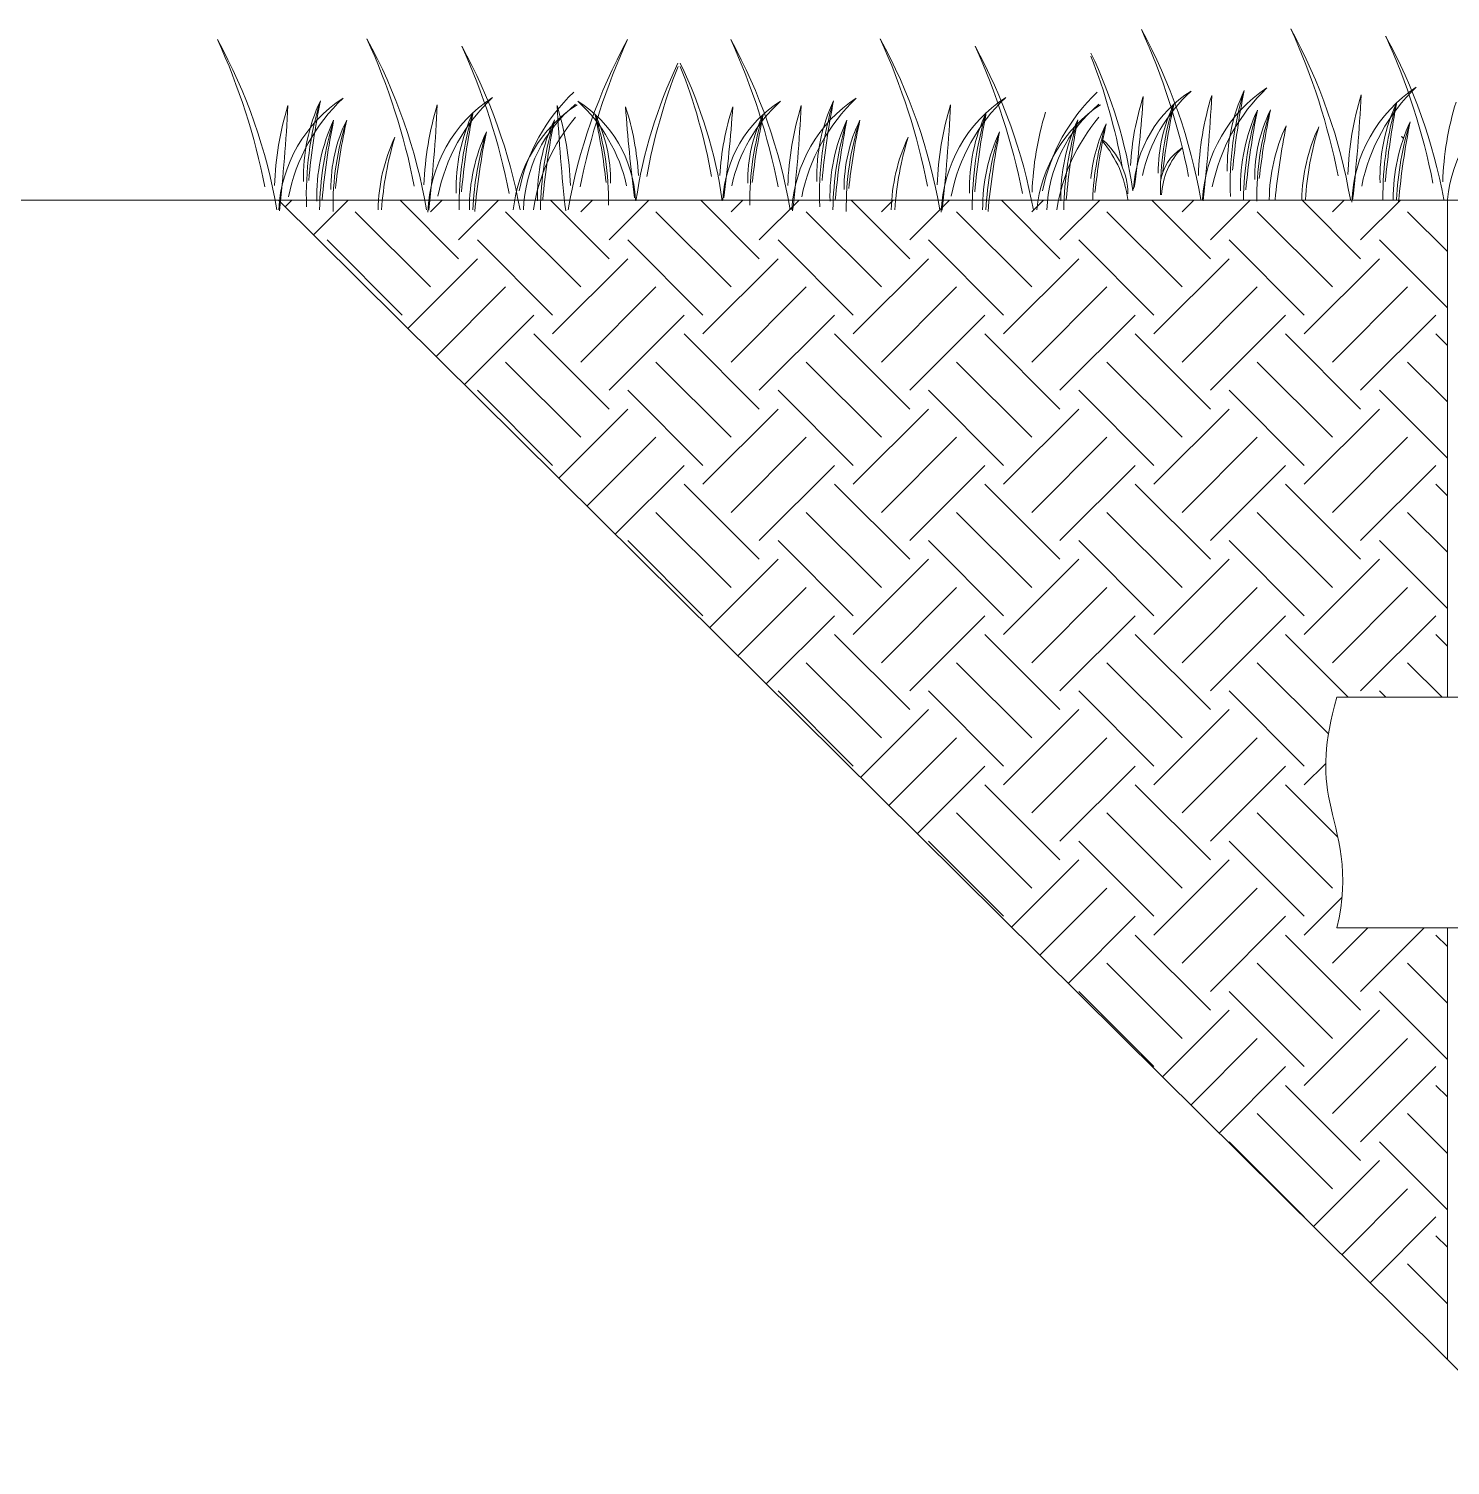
# Model space of a CAD drawing. Header units: millimetres. Extents: x 6388 to 10588, y 8 to 2978.
# Drawn here: x 7478 to 8019, y 618 to 1165 of the extents above; entities that cross this region are included whole.
import ezdxf

# ---------------------------------------------------------------- set-up
doc = ezdxf.new("R2010")
doc.units = ezdxf.units.MM

msp = doc.modelspace()

# ---------------------------------------------------------------- linework, layer by layer
at = {"lineweight": 5}
for p, q in [((7208.58, 1099.89), (9233.23, 1099.89)), ((8058.66, 617.92), (7572.72, 1099.89)), ((8018.02, 1099.89), (8173.92, 1099.89)), ((8018.02, 910.5), (8018.02, 1099.89)), ((8247.43, 910.5), (7975.89, 910.5)), ((7975.89, 822.66), (8247.43, 822.66)), ((8018.02, 658.22), (8018.02, 822.66))]:
    msp.add_line(p, q, dxfattribs=at)
at = {"linetype": 'Continuous', "lineweight": 5}
for p, q in [((7575.29, 1097.34), (7577.84, 1099.89)), ((7586.07, 1086.65), (7599.31, 1099.89)), ((7630.68, 1066.83), (7602.04, 1095.46)), ((7641.41, 1077.57), (7619.09, 1099.89)), ((7630.68, 1095.46), (7635.1, 1099.89)), ((7641.41, 1084.73), (7656.58, 1099.89)), ((7687.94, 1066.83), (7659.31, 1095.46)), ((7698.68, 1077.57), (7676.35, 1099.89)), ((7687.94, 1095.46), (7692.37, 1099.89)), ((7698.68, 1084.73), (7713.84, 1099.89)), ((7745.21, 1066.83), (7716.57, 1095.46)), ((7755.94, 1077.57), (7733.62, 1099.89)), ((7745.21, 1095.46), (7749.63, 1099.89)), ((7755.94, 1084.73), (7771.11, 1099.89)), ((7802.47, 1066.83), (7773.84, 1095.46)), ((7813.21, 1077.57), (7790.88, 1099.89)), ((7802.47, 1095.46), (7806.9, 1099.89)), ((7813.21, 1084.73), (7828.37, 1099.89)), ((7859.73, 1066.83), (7831.1, 1095.46)), ((7870.47, 1077.57), (7848.15, 1099.89)), ((7859.73, 1095.46), (7864.16, 1099.89)), ((7870.47, 1084.73), (7885.64, 1099.89)), ((7917, 1066.83), (7888.37, 1095.46)), ((7927.74, 1077.57), (7905.41, 1099.89)), ((7917, 1095.46), (7921.43, 1099.89)), ((7927.74, 1084.73), (7942.9, 1099.89)), ((7974.26, 1066.83), (7945.63, 1095.46)), ((7985, 1077.57), (7962.68, 1099.89)), ((7974.26, 1095.46), (7978.69, 1099.89)), ((7985, 1084.73), (8000.17, 1099.89)), ((8018.02, 1080.34), (8002.9, 1095.46)), ((7619.94, 1056.1), (7591.31, 1084.73)), ((7677.2, 1056.1), (7648.57, 1084.73)), ((7734.47, 1056.1), (7705.84, 1084.73)), ((7791.73, 1056.1), (7763.1, 1084.73)), ((7849, 1056.1), (7820.37, 1084.73)), ((7906.26, 1056.1), (7877.63, 1084.73)), ((7963.53, 1056.1), (7934.89, 1084.73)), ((8018.02, 1058.86), (7992.16, 1084.73)), ((7622.01, 1051), (7648.57, 1077.57)), ((7677.2, 1048.94), (7705.84, 1077.57)), ((7734.47, 1048.94), (7763.1, 1077.57)), ((7791.73, 1048.94), (7820.37, 1077.57)), ((7849, 1048.94), (7877.63, 1077.57)), ((7906.26, 1048.94), (7934.89, 1077.57)), ((7963.53, 1048.94), (7992.16, 1077.57)), ((7632.79, 1040.31), (7659.31, 1066.83)), ((7687.94, 1038.2), (7716.57, 1066.83)), ((7745.21, 1038.2), (7773.84, 1066.83)), ((7802.47, 1038.2), (7831.1, 1066.83)), ((7859.73, 1038.2), (7888.37, 1066.83)), ((7917, 1038.2), (7945.63, 1066.83)), ((7974.26, 1038.2), (8002.9, 1066.83)), ((7643.57, 1029.62), (7670.05, 1056.1)), ((7698.68, 1027.46), (7727.31, 1056.1)), ((7755.94, 1027.46), (7784.57, 1056.1)), ((7813.21, 1027.46), (7841.84, 1056.1)), ((7870.47, 1027.46), (7899.1, 1056.1)), ((7927.74, 1027.46), (7956.37, 1056.1)), ((7985, 1027.46), (8013.63, 1056.1)), ((7698.68, 1020.3), (7670.05, 1048.94)), ((7755.94, 1020.3), (7727.31, 1048.94)), ((7813.21, 1020.3), (7784.57, 1048.94)), ((7870.47, 1020.3), (7841.84, 1048.94)), ((7927.74, 1020.3), (7899.1, 1048.94)), ((7985, 1020.3), (7956.37, 1048.94)), ((8018.02, 1044.55), (8013.63, 1048.94)), ((7687.94, 1009.57), (7659.31, 1038.2)), ((7745.21, 1009.57), (7716.57, 1038.2)), ((7802.47, 1009.57), (7773.84, 1038.2)), ((7859.73, 1009.57), (7831.1, 1038.2)), ((7917, 1009.57), (7888.37, 1038.2)), ((7974.26, 1009.57), (7945.63, 1038.2)), ((8018.02, 1023.07), (8002.9, 1038.2)), ((7677.2, 998.83), (7648.57, 1027.46)), ((7734.47, 998.83), (7705.84, 1027.46)), ((7791.73, 998.83), (7763.1, 1027.46)), ((7849, 998.83), (7820.37, 1027.46)), ((7906.26, 998.83), (7877.63, 1027.46)), ((7963.53, 998.83), (7934.89, 1027.46)), ((8018.02, 1001.6), (7992.16, 1027.46)), ((7679.51, 993.97), (7705.84, 1020.3)), ((7734.47, 991.67), (7763.1, 1020.3)), ((7791.73, 991.67), (7820.37, 1020.3)), ((7849, 991.67), (7877.63, 1020.3)), ((7906.26, 991.67), (7934.89, 1020.3)), ((7963.53, 991.67), (7992.16, 1020.3)), ((7690.29, 983.28), (7716.57, 1009.57)), ((7745.21, 980.94), (7773.84, 1009.57)), ((7802.47, 980.94), (7831.1, 1009.57)), ((7859.73, 980.94), (7888.37, 1009.57)), ((7917, 980.94), (7945.63, 1009.57)), ((7974.26, 980.94), (8002.9, 1009.57)), ((7701.07, 972.59), (7727.31, 998.83)), ((7755.94, 970.2), (7784.57, 998.83)), ((7813.21, 970.2), (7841.84, 998.83)), ((7870.47, 970.2), (7899.1, 998.83)), ((7927.74, 970.2), (7956.37, 998.83)), ((7985, 970.2), (8013.63, 998.83)), ((7755.94, 963.04), (7727.31, 991.67)), ((7813.21, 963.04), (7784.57, 991.67)), ((7870.47, 963.04), (7841.84, 991.67)), ((7927.74, 963.04), (7899.1, 991.67)), ((7985, 963.04), (7956.37, 991.67)), ((8018.02, 987.28), (8013.63, 991.67)), ((7745.21, 952.3), (7716.57, 980.94)), ((7802.47, 952.3), (7773.84, 980.94)), ((7859.73, 952.3), (7831.1, 980.94)), ((7917, 952.3), (7888.37, 980.94)), ((7974.26, 952.3), (7945.63, 980.94)), ((8018.02, 965.81), (8002.9, 980.94)), ((7734.47, 941.57), (7705.84, 970.2)), ((7791.73, 941.57), (7763.1, 970.2)), ((7849, 941.57), (7820.37, 970.2)), ((7906.26, 941.57), (7877.63, 970.2)), ((7963.53, 941.57), (7934.89, 970.2)), ((8018.02, 944.33), (7992.16, 970.2)), ((7737.01, 936.95), (7763.1, 963.04)), ((7791.73, 934.41), (7820.37, 963.04)), ((7849, 934.41), (7877.63, 963.04)), ((7906.26, 934.41), (7934.89, 963.04)), ((7963.53, 934.41), (7992.16, 963.04)), ((7747.79, 926.25), (7773.84, 952.3)), ((7802.47, 923.67), (7831.1, 952.3)), ((7859.73, 923.67), (7888.37, 952.3)), ((7917, 923.67), (7945.63, 952.3)), ((7974.26, 923.67), (8002.9, 952.3)), ((7758.57, 915.56), (7784.57, 941.57)), ((7813.21, 912.93), (7841.84, 941.57)), ((7870.47, 912.93), (7899.1, 941.57)), ((7927.74, 912.93), (7956.37, 941.57)), ((7985, 912.93), (8013.63, 941.57)), ((7813.21, 905.78), (7784.57, 934.41)), ((7870.47, 905.78), (7841.84, 934.41)), ((7927.74, 905.78), (7899.1, 934.41)), ((7980.27, 910.5), (7956.37, 934.41)), ((8018.02, 930.02), (8013.63, 934.41)), ((7802.47, 895.04), (7773.84, 923.67)), ((7859.73, 895.04), (7831.1, 923.67)), ((7917, 895.04), (7888.37, 923.67)), ((7972.75, 896.55), (7945.63, 923.67)), ((8016.06, 910.5), (8002.9, 923.67)), ((7791.73, 884.3), (7763.1, 912.93)), ((7849, 884.3), (7820.37, 912.93)), ((7906.26, 884.3), (7877.63, 912.93)), ((7963.53, 884.3), (7934.89, 912.93)), ((7994.59, 910.5), (7992.16, 912.93)), ((7794.51, 879.92), (7820.37, 905.78)), ((7849, 877.14), (7877.63, 905.78)), ((7906.26, 877.14), (7934.89, 905.78)), ((7805.29, 869.22), (7831.1, 895.04)), ((7859.73, 866.41), (7888.37, 895.04)), ((7917, 866.41), (7945.63, 895.04)), ((7816.07, 858.53), (7841.84, 884.3)), ((7870.47, 855.67), (7899.1, 884.3)), ((7927.74, 855.67), (7956.37, 884.3)), ((7963.53, 877.14), (7971.7, 885.32)), ((7870.47, 848.51), (7841.84, 877.14)), ((7927.74, 848.51), (7899.1, 877.14)), ((7976.28, 857.23), (7956.37, 877.14)), ((7859.73, 837.77), (7831.1, 866.41)), ((7917, 837.77), (7888.37, 866.41)), ((7974.26, 837.77), (7945.63, 866.41)), ((7849, 827.04), (7820.37, 855.67)), ((7906.26, 827.04), (7877.63, 855.67)), ((7963.53, 827.04), (7934.89, 855.67)), ((7852, 822.89), (7877.63, 848.51)), ((7906.26, 819.88), (7934.89, 848.51)), ((7862.79, 812.19), (7888.37, 837.77)), ((7917, 809.14), (7945.63, 837.77)), ((7963.53, 819.88), (7977.94, 834.29)), ((7873.57, 801.5), (7899.1, 827.04)), ((7927.74, 798.4), (7956.37, 827.04)), ((7974.26, 809.14), (7987.78, 822.66)), ((7985, 798.4), (8009.25, 822.66)), ((7927.74, 791.25), (7899.1, 819.88)), ((7985, 791.25), (7956.37, 819.88)), ((8018.02, 815.49), (8013.63, 819.88)), ((7917, 780.51), (7888.37, 809.14)), ((7974.26, 780.51), (7945.63, 809.14)), ((8018.02, 794.01), (8002.9, 809.14)), ((7906.26, 769.77), (7877.63, 798.4)), ((7963.53, 769.77), (7934.89, 798.4)), ((8018.02, 772.54), (7992.16, 798.4)), ((7909.5, 765.86), (7934.89, 791.25)), ((7963.53, 762.61), (7992.16, 791.25)), ((7920.29, 755.16), (7945.63, 780.51)), ((7974.26, 751.88), (8002.9, 780.51)), ((7931.07, 744.47), (7956.37, 769.77)), ((7985, 741.14), (8013.63, 769.77)), ((7985, 733.98), (7956.37, 762.61)), ((8018.02, 758.22), (8013.63, 762.61)), ((7974.26, 723.24), (7945.63, 751.88)), ((8018.02, 736.75), (8002.9, 751.88)), ((7963.53, 712.51), (7934.89, 741.14)), ((8018.02, 715.27), (7992.16, 741.14)), ((7967, 708.83), (7992.16, 733.98)), ((7977.79, 698.13), (8002.9, 723.24)), ((7988.57, 687.44), (8013.63, 712.51)), ((8018.02, 700.96), (8013.63, 705.35)), ((8018.02, 679.48), (8002.9, 694.61))]:
    msp.add_line(p, q, dxfattribs=at)
at = {"lineweight": 5}
for centre, radius, start, end in [((7317.81, 1055.66), 254.59, 11.17, 24.4499), ((7365.42, 1060.32), 209.88, 9.8487, 28.6766), ((7374.73, 1055.93), 254.59, 11.17, 24.4499), ((7422.34, 1060.59), 209.88, 9.7735, 28.6766), ((7889.87, 1060.32), 209.88, 151.3234, 170.1513), ((7937.49, 1055.66), 254.59, 155.5501, 168.83), ((7513.31, 1055.66), 254.59, 11.17, 24.4499), ((7560.93, 1060.32), 209.88, 9.8487, 28.6766), ((7570.23, 1055.93), 254.59, 11.17, 24.4499), ((7617.85, 1060.59), 209.88, 9.7735, 28.6766), ((7669.71, 1059.53), 254.59, 11.17, 24.4499), ((7717.33, 1064.18), 209.88, 9.8487, 28.6766), ((7726.63, 1059.8), 254.59, 11.17, 24.4499), ((7774.25, 1064.45), 209.88, 9.7735, 28.6766), ((7762.77, 1057), 254.59, 11.17, 24.4499), ((7810.39, 1061.65), 209.88, 10.5508, 28.6766), ((7410.86, 1053.13), 254.59, 11.17, 24.4499), ((7458.48, 1057.79), 209.88, 10.5508, 28.6766), ((7606.37, 1053.13), 254.59, 11.17, 24.4499), ((7653.99, 1057.79), 209.88, 10.5508, 28.6766), ((7718.79, 1077.35), 181.34, 8.2647, 25.6625), ((7888.41, 1073.48), 181.34, 154.3375, 171.7353), ((7929.62, 1070.22), 219.96, 158.5018, 169.8813), ((7562.39, 1073.48), 181.34, 8.2647, 25.6625), ((7521.19, 1070.22), 219.96, 10.1187, 21.4982), ((7677.59, 1074.08), 219.96, 10.1187, 21.4982), ((7627.17, 1093.24), 54.39, 123.2103, 176.8679), ((7646.67, 1086.93), 71.52, 133.5703, 168.5592), ((7684.09, 1093.52), 54.39, 123.2103, 178.1402), ((7703.59, 1087.2), 71.52, 133.5703, 168.5592), ((7734.55, 1089.23), 71.52, 133.5703, 168.5592), ((7822.67, 1093.24), 54.39, 123.2103, 176.8679), ((7842.18, 1086.93), 71.52, 133.5703, 168.5592), ((7879.59, 1093.52), 54.39, 123.2103, 178.1402), ((7899.1, 1087.2), 71.52, 133.5703, 168.5592), ((7933.94, 1089.23), 71.52, 133.5703, 168.5592), ((8000.21, 1107.52), 103.03, 162.0362, 176.9081), ((7945.43, 1101.65), 46.99, 122.1589, 177.0889), ((7339.6, 1177.52), 563.91, 352.5778, 356.1135), ((7962.17, 1095.89), 61.79, 132.5189, 167.5078), ((8042.35, 1105.07), 119.24, 163.0875, 177.9595), ((7979.07, 1097.11), 54.39, 123.2103, 176.8679), ((7276.39, 1172.04), 652.67, 353.62919, 357.16484), ((7998.58, 1090.8), 71.52, 133.5703, 168.5592), ((8002.92, 1112.56), 68.73, 154.9752, 181.4176), ((8059.18, 1105.62), 123.9, 163.1006, 182.0222), ((8224.2, 1084.87), 289.19, 168.6795, 174.759), ((8099.27, 1105.34), 119.24, 163.0875, 177.9595), ((8035.99, 1097.38), 54.39, 123.2103, 178.1402), ((7333.31, 1172.32), 652.67, 353.62919, 357.16484), ((8055.5, 1091.07), 71.52, 133.5703, 168.5592), ((8072.13, 1094.58), 54.39, 123.2103, 174.1927), ((7690.44, 1101.2), 119.24, 163.0875, 177.9595), ((6924.48, 1168.18), 652.67, 353.62919, 357.16484), ((7651.01, 1108.69), 68.73, 154.9752, 181.4176), ((7707.28, 1101.75), 123.9, 163.1006, 182.0222), ((7872.29, 1081), 289.19, 168.6795, 174.759), ((7747.36, 1101.48), 119.24, 163.0875, 177.9595), ((6981.4, 1168.45), 652.67, 353.62919, 357.16484), ((7709.18, 1104.28), 68.73, 154.9752, 181.4176), ((7765.45, 1097.34), 123.9, 163.1006, 180.5183), ((7930.47, 1076.59), 289.19, 168.6795, 174.759), ((7716.34, 1090.71), 54.39, 123.2103, 174.1927), ((7720.47, 1094.38), 54.39, 129.4517, 178.0701), ((7564.85, 1101.2), 119.24, 2.0405, 16.9125), ((8330.81, 1168.18), 652.67, 182.83516, 186.37081), ((7661.78, 1097.78), 46.99, 2.9111, 57.8411), ((7645.03, 1092.02), 61.79, 12.4922, 47.4811), ((7606.99, 1103.65), 103.03, 3.0919, 17.9638), ((8267.61, 1173.65), 563.91, 183.8865, 187.4222), ((7843.81, 1103.65), 103.03, 162.0362, 176.9081), ((7789.03, 1097.78), 46.99, 122.1589, 177.0889), ((7183.2, 1173.65), 563.91, 352.5778, 356.1135), ((7805.77, 1092.02), 61.79, 132.5189, 167.5078), ((7885.95, 1101.2), 119.24, 163.0875, 177.9595), ((7119.99, 1168.18), 652.67, 353.62919, 357.16484), ((7846.52, 1108.69), 68.73, 154.9752, 181.4176), ((7902.78, 1101.75), 123.9, 163.1006, 182.0222), ((8067.8, 1081), 289.19, 168.6795, 174.759), ((7942.87, 1101.48), 119.24, 163.0875, 177.9595), ((7176.91, 1168.45), 652.67, 353.62919, 357.16484), ((7904.69, 1104.28), 68.73, 154.9752, 181.4176), ((7960.96, 1097.34), 123.9, 163.1006, 180.5183), ((8125.97, 1076.59), 289.19, 168.6795, 174.759), ((7979.01, 1098.67), 119.24, 163.0875, 177.9595), ((7915.73, 1090.71), 54.39, 123.2103, 174.1927), ((7919.87, 1094.38), 54.39, 129.4517, 178.0701), ((7967.28, 1110.55), 59.38, 153.9238, 180.3662), ((8015.77, 1103.66), 107.05, 162.0492, 180.9709), ((8157.99, 1083.12), 249.86, 167.6281, 173.7076), ((8007.97, 1105.1), 68.73, 154.9752, 181.4176), ((8064.24, 1098.16), 123.9, 163.1006, 179.1108), ((8229.25, 1077.41), 289.19, 168.6795, 174.759), ((8004.01, 1108.16), 59.38, 153.9238, 180.3662), ((8052.51, 1101.27), 107.05, 162.0492, 180.9709), ((8194.73, 1080.73), 249.86, 167.6281, 173.7076), ((8061.09, 1108.15), 68.73, 154.9752, 181.4176), ((8117.36, 1101.2), 123.9, 163.1006, 180.5183), ((8282.37, 1080.45), 289.19, 168.6795, 174.759), ((8135.41, 1102.54), 119.24, 163.0875, 177.9595), ((7656.06, 1101.24), 68.73, 154.9752, 181.4176), ((7712.33, 1094.29), 123.9, 163.1006, 179.1108), ((7877.35, 1073.54), 289.19, 168.6795, 174.759), ((7652.1, 1104.29), 59.38, 153.9238, 180.3662), ((7700.6, 1097.4), 107.05, 162.0492, 180.9709), ((7842.82, 1076.86), 249.86, 167.6281, 173.7076), ((7740.55, 1085.28), 71.52, 139.8117, 171.2064), ((7740.14, 1101.36), 68.73, 154.9752, 181.4176), ((7796.41, 1094.42), 123.9, 163.1006, 179.1684), ((7961.42, 1073.67), 289.19, 168.6795, 174.759), ((7591.43, 1099.79), 107.05, 359.0291, 17.9508), ((7639.93, 1106.68), 59.38, 359.6338, 26.0762), ((7449.21, 1079.25), 249.86, 6.2924, 12.3719), ((7810.88, 1106.68), 59.38, 153.9238, 180.3662), ((7859.37, 1099.79), 107.05, 162.0492, 180.9709), ((8001.59, 1079.25), 249.86, 167.6281, 173.7076), ((7851.57, 1101.24), 68.73, 154.9752, 181.4176), ((7907.84, 1094.29), 123.9, 163.1006, 179.1108), ((8072.85, 1073.54), 289.19, 168.6795, 174.759), ((7847.61, 1104.29), 59.38, 153.9238, 180.3662), ((7896.11, 1097.4), 107.05, 162.0492, 180.9709), ((8038.33, 1076.86), 249.86, 167.6281, 173.7076), ((7939.94, 1085.28), 71.52, 139.8117, 171.2064), ((7939.53, 1101.36), 68.73, 154.9752, 181.4176), ((7995.8, 1094.42), 123.9, 163.1006, 179.1684), ((8160.82, 1073.67), 289.19, 168.6795, 174.759), ((7941.39, 1102.83), 59.38, 153.9238, 174.8675), ((7989.89, 1095.94), 107.05, 162.0492, 177.7803), ((8132.11, 1075.4), 249.86, 167.6281, 173.7076), ((8018.89, 1099.08), 68.73, 154.9752, 179.1668), ((8240.18, 1071.39), 289.19, 168.6795, 174.3059), ((8031.3, 1098.66), 68.73, 154.9752, 178.8151), ((8087.57, 1091.72), 123.9, 163.1006, 176.1294), ((8066.14, 1100.69), 68.73, 154.9752, 180.5058), ((8122.41, 1093.75), 123.9, 163.1006, 177.069), ((8287.43, 1073), 289.19, 168.6795, 174.759), ((7679.4, 1094.8), 68.73, 154.9752, 178.8151), ((7735.66, 1087.85), 123.9, 163.1006, 176.1294), ((7714.24, 1096.82), 68.73, 154.9752, 180.5058), ((7770.51, 1089.88), 123.9, 163.1006, 177.069), ((7935.52, 1069.13), 289.19, 168.6795, 174.759), ((7874.9, 1094.8), 68.73, 154.9752, 178.8151), ((7931.17, 1087.85), 123.9, 163.1006, 176.1294), ((7909.74, 1096.82), 68.73, 154.9752, 180.5058), ((7966.01, 1089.88), 123.9, 163.1006, 177.069), ((8131.03, 1069.13), 289.19, 168.6795, 174.759), ((7853.55, 1094.8), 43.06, 7.0503, 39.6861), ((7868.73, 1101.84), 27.64, 0.9709, 49.2047), ((7964.67, 1089.53), 49.84, 42.7551, 43.9325), ((7982.08, 1098.01), 31.99, 52.9943, 54.6971), ((7926.7, 1104.49), 18.09, 122.5299, 172.2596), ((7936.29, 1100.68), 27.14, 135.3789, 177.5247)]:
    msp.add_arc(centre, radius, start, end, dxfattribs=at)
msp.add_open_spline([(7975.89, 910.5), (7971.13, 892.91), (7970.25, 872.97), (7981.34, 843.45), (7975.89, 822.66)], degree=3, dxfattribs=at)

doc.saveas('drawing.dxf')
